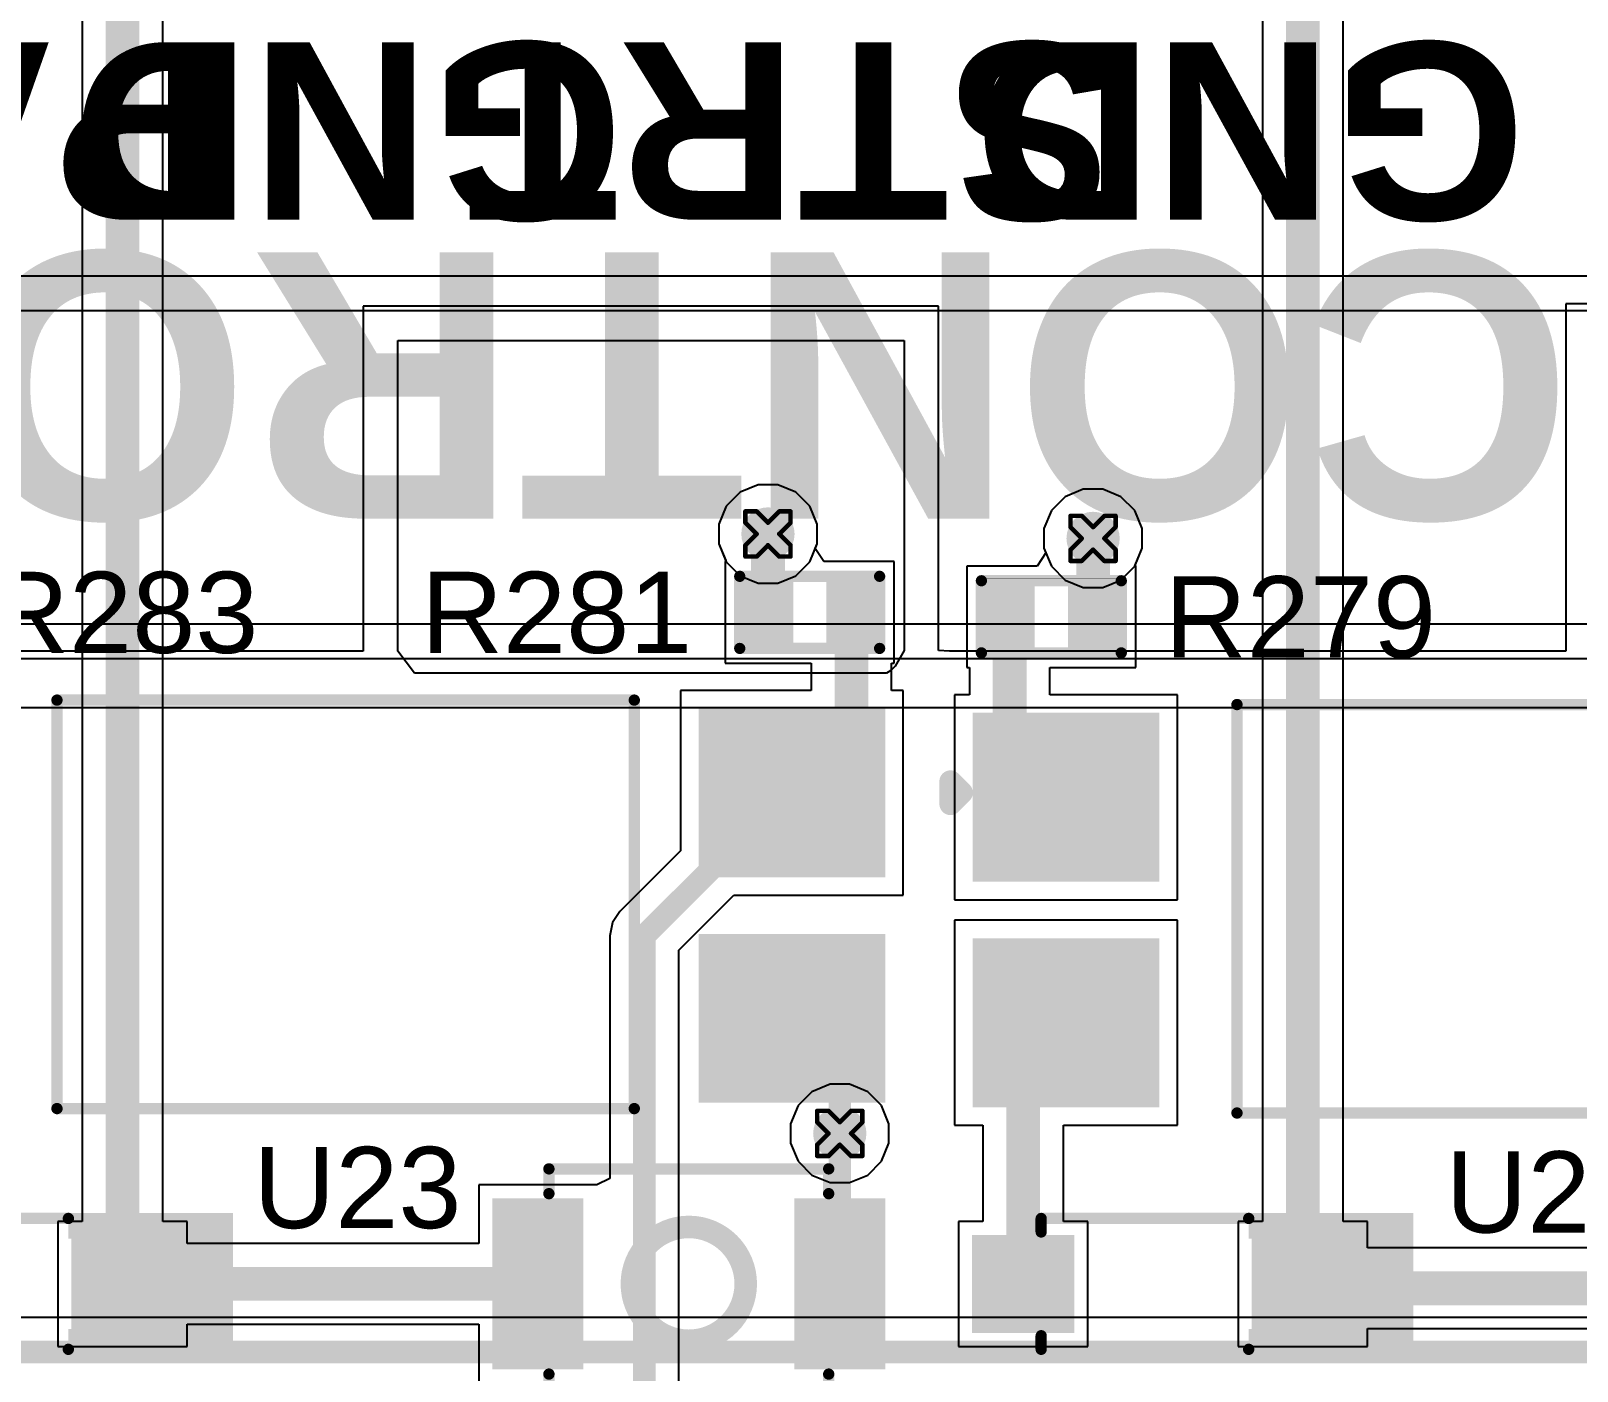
# Model space of a CAD drawing. Header units: inches. Extents: x -11 to 5379, y 0 to 5429.
# Drawn here: x 235.68 to 253.09, y 84.7 to 99.8 of the extents above; entities that cross this region are included whole.
import ezdxf

# ---------------------------------------------------------------- set-up
doc = ezdxf.new("R2010")
doc.units = ezdxf.units.IN
for name, color, linetype in [('Bottom Layer', 5, 'Continuous'), ('Drill Drawing', 1, 'Continuous'), ('GND', 16, 'Continuous'), ('PWR', 76, 'Continuous'), ('Top Layer', 1, 'Continuous'), ('Top Overlay', 2, 'Continuous'), ('Top Paste', 8, 'Continuous'), ('Top Solder', 216, 'Continuous'), ('Via Holes', 16, 'Continuous')]:
    doc.layers.add(name, color=color, linetype=linetype)
doc.styles.add('Arial', font='', dxfattribs={"height": 0.2})
doc.styles.add('Arial_Bold', font='', dxfattribs={"height": 0.2})
doc.styles.get('Arial').set_extended_font_data('Arial')
doc.styles.get('Arial_Bold').set_extended_font_data('Arial', bold=True)

# ---------------------------------------------------------------- blocks, each defined once
blk = doc.blocks.new('PC817C_150')
at = {"layer": 'Top Layer'}
for points in [[(-4.1, 2.17), (-4.1, 0.37), (-6.1, 0.37), (-6.1, 2.17)], [(6.1, 2.17), (6.1, 0.37), (4.1, 0.37), (4.1, 2.17)], [(-4.1, -0.37), (-4.1, -2.17), (-6.1, -2.17), (-6.1, -0.37)], [(6.1, -0.37), (6.1, -2.17), (4.1, -2.17), (4.1, -0.37)]]:
    blk.add_hatch(color=1, dxfattribs=at).paths.add_polyline_path(points)
at = {"layer": 'Top Paste'}
for points in [[(-4.1, 2.17), (-4.1, 0.37), (-6.1, 0.37), (-6.1, 2.17)], [(6.1, 2.17), (6.1, 0.37), (4.1, 0.37), (4.1, 2.17)], [(-4.1, -0.37), (-4.1, -2.17), (-6.1, -2.17), (-6.1, -0.37)], [(6.1, -0.37), (6.1, -2.17), (4.1, -2.17), (4.1, -0.37)]]:
    blk.add_hatch(color=8, dxfattribs=at).paths.add_polyline_path(points)
at = {"layer": 'Top Solder'}
for points in [[(-4.049, 2.221), (-4.049, 0.319), (-6.151, 0.319), (-6.151, 2.221)], [(6.151, 2.221), (6.151, 0.319), (4.049, 0.319), (4.049, 2.221)], [(-4.049, -0.319), (-4.049, -2.221), (-6.151, -2.221), (-6.151, -0.319)], [(6.151, -0.319), (6.151, -2.221), (4.049, -2.221), (4.049, -0.319)]]:
    blk.add_hatch(color=216, dxfattribs=at).paths.add_polyline_path(points)
at = {"layer": 'Top Overlay'}
for points in [[(-3.175, 2.314, 0.127, 0.127, 0), (3.325, 2.314, 0.127, 0.127, 0)], [(-3.175, -2.286, 0.127, 0.127, 0), (-3.175, 2.314, 0.127, 0.127, 0)], [(3.325, -2.286, 0.127, 0.127, 0), (3.325, 2.314, 0.127, 0.127, 0)], [(-6.401, 1.194, 0.25, 0.25, 0), (-6.401, 1.448, 0.25, 0.25, 0)], [(-6.401, 1.448, 0.25, 0.25, 0), (-6.274, 1.321, 0.25, 0.25, 0)], [(-6.401, 1.194, 0.25, 0.25, 0), (-6.274, 1.321, 0.25, 0.25, 0)], [(-3.175, -2.286, 0.127, 0.127, 0), (3.325, -2.286, 0.127, 0.127, 0)]]:
    blk.add_lwpolyline(points, format="xyseb", dxfattribs=at)
for points in [[(-3.207, 2.314, 0.0635, 0.0635, 1), (-3.143, 2.314, 0.0635, 0.0635, 1)], [(-3.207, 2.314, 0.0635, 0.0635, 1), (-3.143, 2.314, 0.0635, 0.0635, 1)], [(3.293, 2.314, 0.0635, 0.0635, 1), (3.357, 2.314, 0.0635, 0.0635, 1)], [(3.293, 2.314, 0.0635, 0.0635, 1), (3.357, 2.314, 0.0635, 0.0635, 1)], [(-6.463, 1.448, 0.125, 0.125, 1), (-6.338, 1.448, 0.125, 0.125, 1)], [(-6.463, 1.448, 0.125, 0.125, 1), (-6.338, 1.448, 0.125, 0.125, 1)], [(-6.336, 1.321, 0.125, 0.125, 1), (-6.211, 1.321, 0.125, 0.125, 1)], [(-6.336, 1.321, 0.125, 0.125, 1), (-6.211, 1.321, 0.125, 0.125, 1)], [(-6.463, 1.194, 0.125, 0.125, 1), (-6.338, 1.194, 0.125, 0.125, 1)], [(-6.463, 1.194, 0.125, 0.125, 1), (-6.338, 1.194, 0.125, 0.125, 1)], [(-3.207, -2.286, 0.0635, 0.0635, 1), (-3.143, -2.286, 0.0635, 0.0635, 1)], [(-3.207, -2.286, 0.0635, 0.0635, 1), (-3.143, -2.286, 0.0635, 0.0635, 1)], [(3.293, -2.286, 0.0635, 0.0635, 1), (3.357, -2.286, 0.0635, 0.0635, 1)], [(3.293, -2.286, 0.0635, 0.0635, 1), (3.357, -2.286, 0.0635, 0.0635, 1)]]:
    blk.add_lwpolyline(points, format="xyseb", close=True, dxfattribs=at)
blk = doc.blocks.new('PC817C_152')
at = {"layer": 'Top Layer'}
for points in [[(-4.1, 2.17), (-4.1, 0.37), (-6.1, 0.37), (-6.1, 2.17)], [(6.1, 2.17), (6.1, 0.37), (4.1, 0.37), (4.1, 2.17)], [(-4.1, -0.37), (-4.1, -2.17), (-6.1, -2.17), (-6.1, -0.37)], [(6.1, -0.37), (6.1, -2.17), (4.1, -2.17), (4.1, -0.37)]]:
    blk.add_hatch(color=1, dxfattribs=at).paths.add_polyline_path(points)
at = {"layer": 'Top Paste'}
for points in [[(-4.1, 2.17), (-4.1, 0.37), (-6.1, 0.37), (-6.1, 2.17)], [(6.1, 2.17), (6.1, 0.37), (4.1, 0.37), (4.1, 2.17)], [(-4.1, -0.37), (-4.1, -2.17), (-6.1, -2.17), (-6.1, -0.37)], [(6.1, -0.37), (6.1, -2.17), (4.1, -2.17), (4.1, -0.37)]]:
    blk.add_hatch(color=8, dxfattribs=at).paths.add_polyline_path(points)
at = {"layer": 'Top Solder'}
for points in [[(-4.049, 2.221), (-4.049, 0.319), (-6.151, 0.319), (-6.151, 2.221)], [(6.151, 2.221), (6.151, 0.319), (4.049, 0.319), (4.049, 2.221)], [(-4.049, -0.319), (-4.049, -2.221), (-6.151, -2.221), (-6.151, -0.319)], [(6.151, -0.319), (6.151, -2.221), (4.049, -2.221), (4.049, -0.319)]]:
    blk.add_hatch(color=216, dxfattribs=at).paths.add_polyline_path(points)
at = {"layer": 'Top Overlay'}
for points in [[(-3.175, -2.286, 0.127, 0.127, 0), (-3.175, 2.314, 0.127, 0.127, 0)], [(-3.175, 2.314, 0.127, 0.127, 0), (3.325, 2.314, 0.127, 0.127, 0)], [(3.325, -2.286, 0.127, 0.127, 0), (3.325, 2.314, 0.127, 0.127, 0)], [(-6.401, 1.448, 0.25, 0.25, 0), (-6.274, 1.321, 0.25, 0.25, 0)], [(-6.401, 1.194, 0.25, 0.25, 0), (-6.401, 1.448, 0.25, 0.25, 0)], [(-6.401, 1.194, 0.25, 0.25, 0), (-6.274, 1.321, 0.25, 0.25, 0)], [(-3.175, -2.286, 0.127, 0.127, 0), (3.325, -2.286, 0.127, 0.127, 0)]]:
    blk.add_lwpolyline(points, format="xyseb", dxfattribs=at)
for points in [[(-3.207, 2.314, 0.0635, 0.0635, 1), (-3.143, 2.314, 0.0635, 0.0635, 1)], [(-3.207, 2.314, 0.0635, 0.0635, 1), (-3.143, 2.314, 0.0635, 0.0635, 1)], [(3.293, 2.314, 0.0635, 0.0635, 1), (3.357, 2.314, 0.0635, 0.0635, 1)], [(3.293, 2.314, 0.0635, 0.0635, 1), (3.357, 2.314, 0.0635, 0.0635, 1)], [(-6.463, 1.448, 0.125, 0.125, 1), (-6.338, 1.448, 0.125, 0.125, 1)], [(-6.463, 1.448, 0.125, 0.125, 1), (-6.338, 1.448, 0.125, 0.125, 1)], [(-6.336, 1.321, 0.125, 0.125, 1), (-6.211, 1.321, 0.125, 0.125, 1)], [(-6.336, 1.321, 0.125, 0.125, 1), (-6.211, 1.321, 0.125, 0.125, 1)], [(-6.463, 1.194, 0.125, 0.125, 1), (-6.338, 1.194, 0.125, 0.125, 1)], [(-6.463, 1.194, 0.125, 0.125, 1), (-6.338, 1.194, 0.125, 0.125, 1)], [(-3.207, -2.286, 0.0635, 0.0635, 1), (-3.143, -2.286, 0.0635, 0.0635, 1)], [(-3.207, -2.286, 0.0635, 0.0635, 1), (-3.143, -2.286, 0.0635, 0.0635, 1)], [(3.293, -2.286, 0.0635, 0.0635, 1), (3.357, -2.286, 0.0635, 0.0635, 1)], [(3.293, -2.286, 0.0635, 0.0635, 1), (3.357, -2.286, 0.0635, 0.0635, 1)]]:
    blk.add_lwpolyline(points, format="xyseb", close=True, dxfattribs=at)
blk = doc.blocks.new('B3U_1000P_182')
at = {"layer": 'Top Layer'}
for points in [[(-2.11, 0.86), (-1.29, 0.86), (-1.29, -0.86), (-2.11, -0.86)], [(1.29, 0.86), (2.11, 0.86), (2.11, -0.86), (1.29, -0.86)]]:
    blk.add_hatch(color=1, dxfattribs=at).paths.add_polyline_path(points)
at = {"layer": 'Top Paste'}
for points in [[(-2.11, 0.86), (-1.29, 0.86), (-1.29, -0.86), (-2.11, -0.86)], [(1.29, 0.86), (2.11, 0.86), (2.11, -0.86), (1.29, -0.86)]]:
    blk.add_hatch(color=8, dxfattribs=at).paths.add_polyline_path(points)
at = {"layer": 'Top Solder'}
for points in [[(-2.212, 0.962), (-1.188, 0.962), (-1.188, -0.962), (-2.212, -0.962)], [(1.188, 0.962), (2.212, 0.962), (2.212, -0.962), (1.188, -0.962)]]:
    blk.add_hatch(color=216, dxfattribs=at).paths.add_polyline_path(points)
at = {"layer": 'Top Overlay'}
for points in [[(1.575, 1.295, 0.127, 0.127, 0), (-1.575, 1.295, 0.127, 0.127, 0)], [(-1.575, 1.295, 0.127, 0.127, 0), (-1.575, 1.016, 0.127, 0.127, 0)], [(1.575, 1.295, 0.127, 0.127, 0), (1.575, 1.016, 0.127, 0.127, 0)], [(-1.575, -1.016, 0.127, 0.127, 0), (-1.575, -1.295, 0.127, 0.127, 0)], [(1.575, -1.016, 0.127, 0.127, 0), (1.575, -1.295, 0.127, 0.127, 0)], [(1.575, -1.295, 0.127, 0.127, 0), (-1.575, -1.295, 0.127, 0.127, 0)]]:
    blk.add_lwpolyline(points, format="xyseb", dxfattribs=at)
for points in [[(-1.607, 1.295, 0.0635, 0.0635, 1), (-1.543, 1.295, 0.0635, 0.0635, 1)], [(-1.607, 1.295, 0.0635, 0.0635, 1), (-1.543, 1.295, 0.0635, 0.0635, 1)], [(1.543, 1.295, 0.0635, 0.0635, 1), (1.607, 1.295, 0.0635, 0.0635, 1)], [(1.543, 1.295, 0.0635, 0.0635, 1), (1.607, 1.295, 0.0635, 0.0635, 1)], [(-1.607, 1.016, 0.0635, 0.0635, 1), (-1.543, 1.016, 0.0635, 0.0635, 1)], [(1.543, 1.016, 0.0635, 0.0635, 1), (1.607, 1.016, 0.0635, 0.0635, 1)], [(0.641, 0, 0.254, 0.254, 1), (-0.641, 0, 0.254, 0.254, 1)], [(-0.705, 0, 0.127, 0.127, 1), (-0.578, 0, 0.127, 0.127, 1)], [(0.578, 0, 0.127, 0.127, 1), (0.705, 0, 0.127, 0.127, 1)], [(-1.607, -1.016, 0.0635, 0.0635, 1), (-1.543, -1.016, 0.0635, 0.0635, 1)], [(1.543, -1.016, 0.0635, 0.0635, 1), (1.607, -1.016, 0.0635, 0.0635, 1)], [(-1.607, -1.295, 0.0635, 0.0635, 1), (-1.543, -1.295, 0.0635, 0.0635, 1)], [(-1.607, -1.295, 0.0635, 0.0635, 1), (-1.543, -1.295, 0.0635, 0.0635, 1)], [(1.543, -1.295, 0.0635, 0.0635, 1), (1.607, -1.295, 0.0635, 0.0635, 1)], [(1.543, -1.295, 0.0635, 0.0635, 1), (1.607, -1.295, 0.0635, 0.0635, 1)]]:
    blk.add_lwpolyline(points, format="xyseb", close=True, dxfattribs=at)
blk = doc.blocks.new('R___0402_237')
at = {"layer": 'Top Layer'}
for points in [[(-0.699, -0.318), (-0.699, 0.318), (-0.241, 0.318), (-0.241, -0.318)], [(0.241, -0.318), (0.241, 0.318), (0.699, 0.318), (0.699, -0.318)]]:
    blk.add_hatch(color=1, dxfattribs=at).paths.add_polyline_path(points)
at = {"layer": 'Top Paste'}
for points in [[(-0.699, -0.318), (-0.699, 0.318), (-0.241, 0.318), (-0.241, -0.318)], [(0.241, -0.318), (0.241, 0.318), (0.699, 0.318), (0.699, -0.318)]]:
    blk.add_hatch(color=8, dxfattribs=at).paths.add_polyline_path(points)
at = {"layer": 'Top Solder'}
for points in [[(-0.754, -0.373), (-0.754, 0.373), (-0.186, 0.373), (-0.186, -0.373)], [(0.186, -0.373), (0.186, 0.373), (0.754, 0.373), (0.754, -0.373)]]:
    blk.add_hatch(color=216, dxfattribs=at).paths.add_polyline_path(points)
at = {"layer": 'Top Overlay'}
for points in [[(0.787, 0.406, 0.127, 0.127, 0), (-0.787, 0.406, 0.127, 0.127, 0)], [(-0.787, 0.406, 0.127, 0.127, 0), (-0.787, -0.406, 0.127, 0.127, 0)], [(0.787, 0.406, 0.127, 0.127, 0), (0.787, -0.406, 0.127, 0.127, 0)], [(0.787, -0.406, 0.127, 0.127, 0), (-0.787, -0.406, 0.127, 0.127, 0)], [(0.813, -0.432, 0.00323, 0.00323, 0), (-0.813, -0.432, 0.00323, 0.00323, 0)]]:
    blk.add_lwpolyline(points, format="xyseb", dxfattribs=at)
for points in [[(-0.819, 0.406, 0.0635, 0.0635, 1), (-0.756, 0.406, 0.0635, 0.0635, 1)], [(-0.819, 0.406, 0.0635, 0.0635, 1), (-0.756, 0.406, 0.0635, 0.0635, 1)], [(0.756, 0.406, 0.0635, 0.0635, 1), (0.819, 0.406, 0.0635, 0.0635, 1)], [(0.756, 0.406, 0.0635, 0.0635, 1), (0.819, 0.406, 0.0635, 0.0635, 1)], [(-0.819, -0.406, 0.0635, 0.0635, 1), (-0.756, -0.406, 0.0635, 0.0635, 1)], [(-0.819, -0.406, 0.0635, 0.0635, 1), (-0.756, -0.406, 0.0635, 0.0635, 1)], [(0.756, -0.406, 0.0635, 0.0635, 1), (0.819, -0.406, 0.0635, 0.0635, 1)], [(0.756, -0.406, 0.0635, 0.0635, 1), (0.819, -0.406, 0.0635, 0.0635, 1)], [(-0.814, -0.432, 0.00161, 0.00161, 1), (-0.812, -0.432, 0.00161, 0.00161, 1)], [(0.812, -0.432, 0.00161, 0.00161, 1), (0.814, -0.432, 0.00161, 0.00161, 1)]]:
    blk.add_lwpolyline(points, format="xyseb", close=True, dxfattribs=at)
blk = doc.blocks.new('R___0402_239')
at = {"layer": 'Top Layer'}
for points in [[(-0.699, -0.318), (-0.699, 0.318), (-0.241, 0.318), (-0.241, -0.318)], [(0.241, -0.318), (0.241, 0.318), (0.699, 0.318), (0.699, -0.318)]]:
    blk.add_hatch(color=1, dxfattribs=at).paths.add_polyline_path(points)
at = {"layer": 'Top Paste'}
for points in [[(-0.699, -0.318), (-0.699, 0.318), (-0.241, 0.318), (-0.241, -0.318)], [(0.241, -0.318), (0.241, 0.318), (0.699, 0.318), (0.699, -0.318)]]:
    blk.add_hatch(color=8, dxfattribs=at).paths.add_polyline_path(points)
at = {"layer": 'Top Solder'}
for points in [[(-0.754, -0.373), (-0.754, 0.373), (-0.186, 0.373), (-0.186, -0.373)], [(0.186, -0.373), (0.186, 0.373), (0.754, 0.373), (0.754, -0.373)]]:
    blk.add_hatch(color=216, dxfattribs=at).paths.add_polyline_path(points)
at = {"layer": 'Top Overlay'}
for points in [[(-0.787, 0.406, 0.127, 0.127, 0), (-0.787, -0.406, 0.127, 0.127, 0)], [(0.787, 0.406, 0.127, 0.127, 0), (-0.787, 0.406, 0.127, 0.127, 0)], [(0.787, 0.406, 0.127, 0.127, 0), (0.787, -0.406, 0.127, 0.127, 0)], [(0.787, -0.406, 0.127, 0.127, 0), (-0.787, -0.406, 0.127, 0.127, 0)], [(0.813, -0.432, 0.00323, 0.00323, 0), (-0.813, -0.432, 0.00323, 0.00323, 0)]]:
    blk.add_lwpolyline(points, format="xyseb", dxfattribs=at)
for points in [[(-0.819, 0.406, 0.0635, 0.0635, 1), (-0.756, 0.406, 0.0635, 0.0635, 1)], [(-0.819, 0.406, 0.0635, 0.0635, 1), (-0.756, 0.406, 0.0635, 0.0635, 1)], [(0.756, 0.406, 0.0635, 0.0635, 1), (0.819, 0.406, 0.0635, 0.0635, 1)], [(0.756, 0.406, 0.0635, 0.0635, 1), (0.819, 0.406, 0.0635, 0.0635, 1)], [(-0.819, -0.406, 0.0635, 0.0635, 1), (-0.756, -0.406, 0.0635, 0.0635, 1)], [(-0.819, -0.406, 0.0635, 0.0635, 1), (-0.756, -0.406, 0.0635, 0.0635, 1)], [(0.756, -0.406, 0.0635, 0.0635, 1), (0.819, -0.406, 0.0635, 0.0635, 1)], [(0.756, -0.406, 0.0635, 0.0635, 1), (0.819, -0.406, 0.0635, 0.0635, 1)], [(-0.814, -0.432, 0.00161, 0.00161, 1), (-0.812, -0.432, 0.00161, 0.00161, 1)], [(0.812, -0.432, 0.00161, 0.00161, 1), (0.814, -0.432, 0.00161, 0.00161, 1)]]:
    blk.add_lwpolyline(points, format="xyseb", close=True, dxfattribs=at)
blk = doc.blocks.new('SOD_123_544')
at = {"layer": 'Top Layer'}
for points in [[(-1.1, 0.45), (-1.1, -0.45), (-2.05, -0.45), (-2.05, 0.45)], [(2.05, 0.45), (2.05, -0.45), (1.1, -0.45), (1.1, 0.45)]]:
    blk.add_hatch(color=1, dxfattribs=at).paths.add_polyline_path(points)
at = {"layer": 'Top Overlay'}
for points in [[(0.965, 0.508), (2.819, 0.508), (2.819, 0.8), (0.965, 0.8)], [(2.12, -0.787), (2.819, -0.787), (2.819, 0.787), (2.12, 0.787)], [(0.965, -0.8), (2.819, -0.8), (2.819, -0.508), (0.965, -0.508)]]:
    blk.add_hatch(color=2, dxfattribs=at).paths.add_polyline_path(points)
at = {"layer": 'Top Paste'}
for points in [[(-1.1, 0.45), (-1.1, -0.45), (-2.05, -0.45), (-2.05, 0.45)], [(2.05, 0.45), (2.05, -0.45), (1.1, -0.45), (1.1, 0.45)]]:
    blk.add_hatch(color=8, dxfattribs=at).paths.add_polyline_path(points)
at = {"layer": 'Top Solder'}
for points in [[(-0.998, 0.552), (-0.998, -0.552), (-2.152, -0.552), (-2.152, 0.552)], [(2.152, 0.552), (2.152, -0.552), (0.998, -0.552), (0.998, 0.552)]]:
    blk.add_hatch(color=216, dxfattribs=at).paths.add_polyline_path(points)
at = {"layer": 'Top Overlay'}
for points in [[(-1.372, 0.737, 0.127, 0.127, 0), (0.965, 0.737, 0.127, 0.127, 0)], [(-1.372, 0.584, 0.127, 0.127, 0), (-1.372, 0.737, 0.127, 0.127, 0)], [(-1.372, -0.737, 0.127, 0.127, 0), (-1.372, -0.584, 0.127, 0.127, 0)], [(-1.372, -0.737, 0.127, 0.127, 0), (0.965, -0.737, 0.127, 0.127, 0)]]:
    blk.add_lwpolyline(points, format="xyseb", dxfattribs=at)
for points in [[(-1.403, 0.737, 0.0635, 0.0635, 1), (-1.34, 0.737, 0.0635, 0.0635, 1)], [(-1.403, 0.737, 0.0635, 0.0635, 1), (-1.34, 0.737, 0.0635, 0.0635, 1)], [(0.933, 0.737, 0.0635, 0.0635, 1), (0.997, 0.737, 0.0635, 0.0635, 1)], [(-1.403, 0.584, 0.0635, 0.0635, 1), (-1.34, 0.584, 0.0635, 0.0635, 1)], [(-1.403, -0.584, 0.0635, 0.0635, 1), (-1.34, -0.584, 0.0635, 0.0635, 1)], [(-1.403, -0.737, 0.0635, 0.0635, 1), (-1.34, -0.737, 0.0635, 0.0635, 1)], [(-1.403, -0.737, 0.0635, 0.0635, 1), (-1.34, -0.737, 0.0635, 0.0635, 1)], [(0.933, -0.737, 0.0635, 0.0635, 1), (0.997, -0.737, 0.0635, 0.0635, 1)]]:
    blk.add_lwpolyline(points, format="xyseb", close=True, dxfattribs=at)
blk = doc.blocks.new('SOD_123_546')
at = {"layer": 'Top Layer'}
for points in [[(-1.1, 0.45), (-1.1, -0.45), (-2.05, -0.45), (-2.05, 0.45)], [(2.05, 0.45), (2.05, -0.45), (1.1, -0.45), (1.1, 0.45)]]:
    blk.add_hatch(color=1, dxfattribs=at).paths.add_polyline_path(points)
at = {"layer": 'Top Overlay'}
for points in [[(0.965, 0.508), (2.819, 0.508), (2.819, 0.8), (0.965, 0.8)], [(2.12, -0.787), (2.82, -0.787), (2.82, 0.787), (2.12, 0.787)], [(0.965, -0.8), (2.819, -0.8), (2.819, -0.508), (0.965, -0.508)]]:
    blk.add_hatch(color=2, dxfattribs=at).paths.add_polyline_path(points)
at = {"layer": 'Top Paste'}
for points in [[(-1.1, 0.45), (-1.1, -0.45), (-2.05, -0.45), (-2.05, 0.45)], [(2.05, 0.45), (2.05, -0.45), (1.1, -0.45), (1.1, 0.45)]]:
    blk.add_hatch(color=8, dxfattribs=at).paths.add_polyline_path(points)
at = {"layer": 'Top Solder'}
for points in [[(-0.998, 0.552), (-0.998, -0.552), (-2.152, -0.552), (-2.152, 0.552)], [(2.152, 0.552), (2.152, -0.552), (0.998, -0.552), (0.998, 0.552)]]:
    blk.add_hatch(color=216, dxfattribs=at).paths.add_polyline_path(points)
at = {"layer": 'Top Overlay'}
for points in [[(-1.372, 0.584, 0.127, 0.127, 0), (-1.372, 0.737, 0.127, 0.127, 0)], [(-1.372, 0.737, 0.127, 0.127, 0), (0.965, 0.737, 0.127, 0.127, 0)], [(-1.372, -0.737, 0.127, 0.127, 0), (-1.372, -0.584, 0.127, 0.127, 0)], [(-1.372, -0.737, 0.127, 0.127, 0), (0.965, -0.737, 0.127, 0.127, 0)]]:
    blk.add_lwpolyline(points, format="xyseb", dxfattribs=at)
for points in [[(-1.403, 0.737, 0.0635, 0.0635, 1), (-1.34, 0.737, 0.0635, 0.0635, 1)], [(-1.403, 0.737, 0.0635, 0.0635, 1), (-1.34, 0.737, 0.0635, 0.0635, 1)], [(0.933, 0.737, 0.0635, 0.0635, 1), (0.997, 0.737, 0.0635, 0.0635, 1)], [(-1.403, 0.584, 0.0635, 0.0635, 1), (-1.34, 0.584, 0.0635, 0.0635, 1)], [(-1.403, -0.584, 0.0635, 0.0635, 1), (-1.34, -0.584, 0.0635, 0.0635, 1)], [(-1.403, -0.737, 0.0635, 0.0635, 1), (-1.34, -0.737, 0.0635, 0.0635, 1)], [(-1.403, -0.737, 0.0635, 0.0635, 1), (-1.34, -0.737, 0.0635, 0.0635, 1)], [(0.933, -0.737, 0.0635, 0.0635, 1), (0.997, -0.737, 0.0635, 0.0635, 1)]]:
    blk.add_lwpolyline(points, format="xyseb", close=True, dxfattribs=at)

msp = doc.modelspace()

# ---------------------------------------------------------------- hatches: boundary and pattern name
at = {"layer": 'Bottom Layer'}
h = msp.add_hatch(color=5, dxfattribs=at)
edge = h.paths.add_edge_path()
edge.add_arc((243.977, 94.131), 0.3, 0, 360)
h = msp.add_hatch(color=5, dxfattribs=at)
edge = h.paths.add_edge_path()
edge.add_arc((247.638, 94.081), 0.3, 0, 360)
h = msp.add_hatch(color=5, dxfattribs=at)
edge = h.paths.add_edge_path()
edge.add_arc((244.786, 87.38), 0.3, 0, 360)
at = {"layer": 'GND'}
h = msp.add_hatch(color=16, dxfattribs=at)
edge = h.paths.add_edge_path()
edge.add_arc((243.977, 94.131), 0.3, 0, 360)
h = msp.add_hatch(color=16, dxfattribs=at)
edge = h.paths.add_edge_path()
edge.add_arc((247.638, 94.081), 0.3, 0, 360)
h = msp.add_hatch(color=16, dxfattribs=at)
edge = h.paths.add_edge_path()
edge.add_arc((244.786, 87.38), 0.3, 0, 360)
at = {"layer": 'PWR'}
h = msp.add_hatch(color=76, dxfattribs=at)
edge = h.paths.add_edge_path()
edge.add_arc((243.977, 94.131), 0.3, 0, 360)
h = msp.add_hatch(color=76, dxfattribs=at)
edge = h.paths.add_edge_path()
edge.add_arc((247.638, 94.081), 0.3, 0, 360)
h = msp.add_hatch(color=76, dxfattribs=at)
edge = h.paths.add_edge_path()
edge.add_arc((244.786, 87.38), 0.3, 0, 360)
at = {"layer": 'Top Layer'}
h = msp.add_hatch(color=1, dxfattribs=at)
edge = h.paths.add_edge_path()
edge.add_arc((243.977, 94.131), 0.3, 0, 360)
h = msp.add_hatch(color=1, dxfattribs=at)
edge = h.paths.add_edge_path()
edge.add_arc((247.638, 94.081), 0.3, 0, 360)
h = msp.add_hatch(color=1, dxfattribs=at)
edge = h.paths.add_edge_path()
edge.add_arc((244.786, 87.38), 0.3, 0, 360)
at = {"layer": 'Via Holes'}
h = msp.add_hatch(color=7, dxfattribs=at)
edge = h.paths.add_edge_path()
edge.add_arc((243.977, 94.131), 0.15, 0, 360)
h = msp.add_hatch(color=7, dxfattribs=at)
edge = h.paths.add_edge_path()
edge.add_arc((247.638, 94.081), 0.15, 0, 360)
h = msp.add_hatch(color=7, dxfattribs=at)
edge = h.paths.add_edge_path()
edge.add_arc((244.786, 87.38), 0.15, 0, 360)

# ---------------------------------------------------------------- linework, layer by layer
at = {"layer": 'Bottom Layer'}
for p, q in [((310.439, 97.035), (219.431, 97.035)), ((219.431, 96.647), (310.439, 96.647)), ((247.324, 94.55), (247.168, 94.395)), ((247.527, 94.635), (247.324, 94.55)), ((247.748, 94.635), (247.527, 94.635)), ((247.951, 94.55), (247.748, 94.635)), ((248.107, 94.395), (247.951, 94.55)), ((247.168, 94.395), (247.084, 94.191)), ((248.192, 94.191), (248.107, 94.395)), ((247.084, 94.191), (247.084, 93.971)), ((248.192, 93.971), (248.192, 94.191)), ((247.084, 93.971), (247.168, 93.767)), ((248.107, 93.767), (248.192, 93.971)), ((247.168, 93.767), (247.324, 93.611)), ((247.951, 93.611), (248.107, 93.767)), ((247.324, 93.611), (247.527, 93.527)), ((247.527, 93.527), (247.748, 93.527)), ((247.748, 93.527), (247.951, 93.611)), ((310.54, 93.116), (226.746, 93.116)), ((226.907, 92.728), (310.54, 92.728)), ((292.215, 85.307), (233.635, 85.307))]:
    msp.add_line(p, q, dxfattribs=at)
msp.add_lwpolyline([(233.635, 84.918, 0.254, 0.254, 0), (292.215, 84.918, 0.254, 0.254, 0)], format="xyseb", dxfattribs=at)
at = {"layer": 'Drill Drawing'}
for points in [[(243.723, 94.258, 0.0508, 0.0508, 0), (243.723, 94.385, 0.0508, 0.0508, 0)], [(243.723, 94.385, 0.0508, 0.0508, 0), (243.85, 94.385, 0.0508, 0.0508, 0)], [(243.85, 94.385, 0.0508, 0.0508, 0), (243.977, 94.258, 0.0508, 0.0508, 0)], [(243.977, 94.258, 0.0508, 0.0508, 0), (244.104, 94.385, 0.0508, 0.0508, 0)], [(244.104, 94.385, 0.0508, 0.0508, 0), (244.231, 94.385, 0.0508, 0.0508, 0)], [(244.231, 94.258, 0.0508, 0.0508, 0), (244.231, 94.385, 0.0508, 0.0508, 0)], [(247.384, 94.208, 0.0508, 0.0508, 0), (247.384, 94.335, 0.0508, 0.0508, 0)], [(247.384, 94.335, 0.0508, 0.0508, 0), (247.511, 94.335, 0.0508, 0.0508, 0)], [(247.511, 94.335, 0.0508, 0.0508, 0), (247.638, 94.208, 0.0508, 0.0508, 0)], [(247.638, 94.208, 0.0508, 0.0508, 0), (247.765, 94.335, 0.0508, 0.0508, 0)], [(247.765, 94.335, 0.0508, 0.0508, 0), (247.892, 94.335, 0.0508, 0.0508, 0)], [(247.892, 94.208, 0.0508, 0.0508, 0), (247.892, 94.335, 0.0508, 0.0508, 0)], [(243.723, 94.258, 0.0508, 0.0508, 0), (243.85, 94.131, 0.0508, 0.0508, 0)], [(244.104, 94.131, 0.0508, 0.0508, 0), (244.231, 94.258, 0.0508, 0.0508, 0)], [(247.384, 94.208, 0.0508, 0.0508, 0), (247.511, 94.081, 0.0508, 0.0508, 0)], [(247.765, 94.081, 0.0508, 0.0508, 0), (247.892, 94.208, 0.0508, 0.0508, 0)], [(243.723, 94.004, 0.0508, 0.0508, 0), (243.85, 94.131, 0.0508, 0.0508, 0)], [(243.723, 93.877, 0.0508, 0.0508, 0), (243.723, 94.004, 0.0508, 0.0508, 0)], [(243.85, 93.877, 0.0508, 0.0508, 0), (243.977, 94.004, 0.0508, 0.0508, 0)], [(243.977, 94.004, 0.0508, 0.0508, 0), (244.104, 93.877, 0.0508, 0.0508, 0)], [(244.104, 94.131, 0.0508, 0.0508, 0), (244.231, 94.004, 0.0508, 0.0508, 0)], [(244.231, 93.877, 0.0508, 0.0508, 0), (244.231, 94.004, 0.0508, 0.0508, 0)], [(247.384, 93.954, 0.0508, 0.0508, 0), (247.511, 94.081, 0.0508, 0.0508, 0)], [(247.765, 94.081, 0.0508, 0.0508, 0), (247.892, 93.954, 0.0508, 0.0508, 0)], [(243.723, 93.877, 0.0508, 0.0508, 0), (243.85, 93.877, 0.0508, 0.0508, 0)], [(244.104, 93.877, 0.0508, 0.0508, 0), (244.231, 93.877, 0.0508, 0.0508, 0)], [(247.384, 93.827, 0.0508, 0.0508, 0), (247.384, 93.954, 0.0508, 0.0508, 0)], [(247.384, 93.827, 0.0508, 0.0508, 0), (247.511, 93.827, 0.0508, 0.0508, 0)], [(247.511, 93.827, 0.0508, 0.0508, 0), (247.638, 93.954, 0.0508, 0.0508, 0)], [(247.638, 93.954, 0.0508, 0.0508, 0), (247.765, 93.827, 0.0508, 0.0508, 0)], [(247.765, 93.827, 0.0508, 0.0508, 0), (247.892, 93.827, 0.0508, 0.0508, 0)], [(247.892, 93.827, 0.0508, 0.0508, 0), (247.892, 93.954, 0.0508, 0.0508, 0)], [(244.532, 87.507, 0.0508, 0.0508, 0), (244.532, 87.634, 0.0508, 0.0508, 0)], [(244.532, 87.634, 0.0508, 0.0508, 0), (244.659, 87.634, 0.0508, 0.0508, 0)], [(244.659, 87.634, 0.0508, 0.0508, 0), (244.786, 87.507, 0.0508, 0.0508, 0)], [(244.786, 87.507, 0.0508, 0.0508, 0), (244.913, 87.634, 0.0508, 0.0508, 0)], [(244.913, 87.634, 0.0508, 0.0508, 0), (245.04, 87.634, 0.0508, 0.0508, 0)], [(245.04, 87.507, 0.0508, 0.0508, 0), (245.04, 87.634, 0.0508, 0.0508, 0)], [(244.532, 87.507, 0.0508, 0.0508, 0), (244.659, 87.38, 0.0508, 0.0508, 0)], [(244.532, 87.253, 0.0508, 0.0508, 0), (244.659, 87.38, 0.0508, 0.0508, 0)], [(244.913, 87.38, 0.0508, 0.0508, 0), (245.04, 87.507, 0.0508, 0.0508, 0)], [(244.913, 87.38, 0.0508, 0.0508, 0), (245.04, 87.253, 0.0508, 0.0508, 0)], [(244.532, 87.126, 0.0508, 0.0508, 0), (244.532, 87.253, 0.0508, 0.0508, 0)], [(244.659, 87.126, 0.0508, 0.0508, 0), (244.786, 87.253, 0.0508, 0.0508, 0)], [(244.786, 87.253, 0.0508, 0.0508, 0), (244.913, 87.126, 0.0508, 0.0508, 0)], [(245.04, 87.126, 0.0508, 0.0508, 0), (245.04, 87.253, 0.0508, 0.0508, 0)], [(244.532, 87.126, 0.0508, 0.0508, 0), (244.659, 87.126, 0.0508, 0.0508, 0)], [(244.913, 87.126, 0.0508, 0.0508, 0), (245.04, 87.126, 0.0508, 0.0508, 0)]]:
    msp.add_lwpolyline(points, format="xyseb", dxfattribs=at)
for points in [[(243.71, 94.385, 0.0254, 0.0254, 1), (243.736, 94.385, 0.0254, 0.0254, 1)], [(243.71, 94.385, 0.0254, 0.0254, 1), (243.736, 94.385, 0.0254, 0.0254, 1)], [(243.837, 94.385, 0.0254, 0.0254, 1), (243.863, 94.385, 0.0254, 0.0254, 1)], [(243.837, 94.385, 0.0254, 0.0254, 1), (243.863, 94.385, 0.0254, 0.0254, 1)], [(244.091, 94.385, 0.0254, 0.0254, 1), (244.117, 94.385, 0.0254, 0.0254, 1)], [(244.091, 94.385, 0.0254, 0.0254, 1), (244.117, 94.385, 0.0254, 0.0254, 1)], [(244.218, 94.385, 0.0254, 0.0254, 1), (244.244, 94.385, 0.0254, 0.0254, 1)], [(244.218, 94.385, 0.0254, 0.0254, 1), (244.244, 94.385, 0.0254, 0.0254, 1)], [(247.371, 94.335, 0.0254, 0.0254, 1), (247.396, 94.335, 0.0254, 0.0254, 1)], [(247.371, 94.335, 0.0254, 0.0254, 1), (247.396, 94.335, 0.0254, 0.0254, 1)], [(247.498, 94.335, 0.0254, 0.0254, 1), (247.523, 94.335, 0.0254, 0.0254, 1)], [(247.498, 94.335, 0.0254, 0.0254, 1), (247.523, 94.335, 0.0254, 0.0254, 1)], [(247.752, 94.335, 0.0254, 0.0254, 1), (247.777, 94.335, 0.0254, 0.0254, 1)], [(247.752, 94.335, 0.0254, 0.0254, 1), (247.777, 94.335, 0.0254, 0.0254, 1)], [(247.879, 94.335, 0.0254, 0.0254, 1), (247.904, 94.335, 0.0254, 0.0254, 1)], [(247.879, 94.335, 0.0254, 0.0254, 1), (247.904, 94.335, 0.0254, 0.0254, 1)], [(243.71, 94.258, 0.0254, 0.0254, 1), (243.736, 94.258, 0.0254, 0.0254, 1)], [(243.71, 94.258, 0.0254, 0.0254, 1), (243.736, 94.258, 0.0254, 0.0254, 1)], [(243.964, 94.258, 0.0254, 0.0254, 1), (243.99, 94.258, 0.0254, 0.0254, 1)], [(243.964, 94.258, 0.0254, 0.0254, 1), (243.99, 94.258, 0.0254, 0.0254, 1)], [(244.218, 94.258, 0.0254, 0.0254, 1), (244.244, 94.258, 0.0254, 0.0254, 1)], [(244.218, 94.258, 0.0254, 0.0254, 1), (244.244, 94.258, 0.0254, 0.0254, 1)], [(247.371, 94.208, 0.0254, 0.0254, 1), (247.396, 94.208, 0.0254, 0.0254, 1)], [(247.371, 94.208, 0.0254, 0.0254, 1), (247.396, 94.208, 0.0254, 0.0254, 1)], [(247.625, 94.208, 0.0254, 0.0254, 1), (247.65, 94.208, 0.0254, 0.0254, 1)], [(247.625, 94.208, 0.0254, 0.0254, 1), (247.65, 94.208, 0.0254, 0.0254, 1)], [(247.879, 94.208, 0.0254, 0.0254, 1), (247.904, 94.208, 0.0254, 0.0254, 1)], [(247.879, 94.208, 0.0254, 0.0254, 1), (247.904, 94.208, 0.0254, 0.0254, 1)], [(243.71, 94.004, 0.0254, 0.0254, 1), (243.736, 94.004, 0.0254, 0.0254, 1)], [(243.71, 94.004, 0.0254, 0.0254, 1), (243.736, 94.004, 0.0254, 0.0254, 1)], [(243.837, 94.131, 0.0254, 0.0254, 1), (243.863, 94.131, 0.0254, 0.0254, 1)], [(243.837, 94.131, 0.0254, 0.0254, 1), (243.863, 94.131, 0.0254, 0.0254, 1)], [(243.964, 94.004, 0.0254, 0.0254, 1), (243.99, 94.004, 0.0254, 0.0254, 1)], [(243.964, 94.004, 0.0254, 0.0254, 1), (243.99, 94.004, 0.0254, 0.0254, 1)], [(244.091, 94.131, 0.0254, 0.0254, 1), (244.117, 94.131, 0.0254, 0.0254, 1)], [(244.091, 94.131, 0.0254, 0.0254, 1), (244.117, 94.131, 0.0254, 0.0254, 1)], [(244.218, 94.004, 0.0254, 0.0254, 1), (244.244, 94.004, 0.0254, 0.0254, 1)], [(244.218, 94.004, 0.0254, 0.0254, 1), (244.244, 94.004, 0.0254, 0.0254, 1)], [(247.498, 94.081, 0.0254, 0.0254, 1), (247.523, 94.081, 0.0254, 0.0254, 1)], [(247.498, 94.081, 0.0254, 0.0254, 1), (247.523, 94.081, 0.0254, 0.0254, 1)], [(247.752, 94.081, 0.0254, 0.0254, 1), (247.777, 94.081, 0.0254, 0.0254, 1)], [(247.752, 94.081, 0.0254, 0.0254, 1), (247.777, 94.081, 0.0254, 0.0254, 1)], [(243.71, 93.877, 0.0254, 0.0254, 1), (243.736, 93.877, 0.0254, 0.0254, 1)], [(243.71, 93.877, 0.0254, 0.0254, 1), (243.736, 93.877, 0.0254, 0.0254, 1)], [(243.837, 93.877, 0.0254, 0.0254, 1), (243.863, 93.877, 0.0254, 0.0254, 1)], [(243.837, 93.877, 0.0254, 0.0254, 1), (243.863, 93.877, 0.0254, 0.0254, 1)], [(244.091, 93.877, 0.0254, 0.0254, 1), (244.117, 93.877, 0.0254, 0.0254, 1)], [(244.091, 93.877, 0.0254, 0.0254, 1), (244.117, 93.877, 0.0254, 0.0254, 1)], [(244.218, 93.877, 0.0254, 0.0254, 1), (244.244, 93.877, 0.0254, 0.0254, 1)], [(244.218, 93.877, 0.0254, 0.0254, 1), (244.244, 93.877, 0.0254, 0.0254, 1)], [(247.371, 93.954, 0.0254, 0.0254, 1), (247.396, 93.954, 0.0254, 0.0254, 1)], [(247.371, 93.954, 0.0254, 0.0254, 1), (247.396, 93.954, 0.0254, 0.0254, 1)], [(247.371, 93.827, 0.0254, 0.0254, 1), (247.396, 93.827, 0.0254, 0.0254, 1)], [(247.371, 93.827, 0.0254, 0.0254, 1), (247.396, 93.827, 0.0254, 0.0254, 1)], [(247.498, 93.827, 0.0254, 0.0254, 1), (247.523, 93.827, 0.0254, 0.0254, 1)], [(247.498, 93.827, 0.0254, 0.0254, 1), (247.523, 93.827, 0.0254, 0.0254, 1)], [(247.625, 93.954, 0.0254, 0.0254, 1), (247.65, 93.954, 0.0254, 0.0254, 1)], [(247.625, 93.954, 0.0254, 0.0254, 1), (247.65, 93.954, 0.0254, 0.0254, 1)], [(247.752, 93.827, 0.0254, 0.0254, 1), (247.777, 93.827, 0.0254, 0.0254, 1)], [(247.752, 93.827, 0.0254, 0.0254, 1), (247.777, 93.827, 0.0254, 0.0254, 1)], [(247.879, 93.954, 0.0254, 0.0254, 1), (247.904, 93.954, 0.0254, 0.0254, 1)], [(247.879, 93.954, 0.0254, 0.0254, 1), (247.904, 93.954, 0.0254, 0.0254, 1)], [(247.879, 93.827, 0.0254, 0.0254, 1), (247.904, 93.827, 0.0254, 0.0254, 1)], [(247.879, 93.827, 0.0254, 0.0254, 1), (247.904, 93.827, 0.0254, 0.0254, 1)], [(244.519, 87.634, 0.0254, 0.0254, 1), (244.545, 87.634, 0.0254, 0.0254, 1)], [(244.519, 87.634, 0.0254, 0.0254, 1), (244.545, 87.634, 0.0254, 0.0254, 1)], [(244.646, 87.634, 0.0254, 0.0254, 1), (244.672, 87.634, 0.0254, 0.0254, 1)], [(244.646, 87.634, 0.0254, 0.0254, 1), (244.672, 87.634, 0.0254, 0.0254, 1)], [(244.9, 87.634, 0.0254, 0.0254, 1), (244.926, 87.634, 0.0254, 0.0254, 1)], [(244.9, 87.634, 0.0254, 0.0254, 1), (244.926, 87.634, 0.0254, 0.0254, 1)], [(245.027, 87.634, 0.0254, 0.0254, 1), (245.053, 87.634, 0.0254, 0.0254, 1)], [(245.027, 87.634, 0.0254, 0.0254, 1), (245.053, 87.634, 0.0254, 0.0254, 1)], [(244.519, 87.507, 0.0254, 0.0254, 1), (244.545, 87.507, 0.0254, 0.0254, 1)], [(244.519, 87.507, 0.0254, 0.0254, 1), (244.545, 87.507, 0.0254, 0.0254, 1)], [(244.646, 87.38, 0.0254, 0.0254, 1), (244.672, 87.38, 0.0254, 0.0254, 1)], [(244.646, 87.38, 0.0254, 0.0254, 1), (244.672, 87.38, 0.0254, 0.0254, 1)], [(244.773, 87.507, 0.0254, 0.0254, 1), (244.799, 87.507, 0.0254, 0.0254, 1)], [(244.773, 87.507, 0.0254, 0.0254, 1), (244.799, 87.507, 0.0254, 0.0254, 1)], [(244.9, 87.38, 0.0254, 0.0254, 1), (244.926, 87.38, 0.0254, 0.0254, 1)], [(244.9, 87.38, 0.0254, 0.0254, 1), (244.926, 87.38, 0.0254, 0.0254, 1)], [(245.027, 87.507, 0.0254, 0.0254, 1), (245.053, 87.507, 0.0254, 0.0254, 1)], [(245.027, 87.507, 0.0254, 0.0254, 1), (245.053, 87.507, 0.0254, 0.0254, 1)], [(244.519, 87.253, 0.0254, 0.0254, 1), (244.545, 87.253, 0.0254, 0.0254, 1)], [(244.519, 87.253, 0.0254, 0.0254, 1), (244.545, 87.253, 0.0254, 0.0254, 1)], [(244.773, 87.253, 0.0254, 0.0254, 1), (244.799, 87.253, 0.0254, 0.0254, 1)], [(244.773, 87.253, 0.0254, 0.0254, 1), (244.799, 87.253, 0.0254, 0.0254, 1)], [(245.027, 87.253, 0.0254, 0.0254, 1), (245.053, 87.253, 0.0254, 0.0254, 1)], [(245.027, 87.253, 0.0254, 0.0254, 1), (245.053, 87.253, 0.0254, 0.0254, 1)], [(244.519, 87.126, 0.0254, 0.0254, 1), (244.545, 87.126, 0.0254, 0.0254, 1)], [(244.519, 87.126, 0.0254, 0.0254, 1), (244.545, 87.126, 0.0254, 0.0254, 1)], [(244.646, 87.126, 0.0254, 0.0254, 1), (244.672, 87.126, 0.0254, 0.0254, 1)], [(244.646, 87.126, 0.0254, 0.0254, 1), (244.672, 87.126, 0.0254, 0.0254, 1)], [(244.9, 87.126, 0.0254, 0.0254, 1), (244.926, 87.126, 0.0254, 0.0254, 1)], [(244.9, 87.126, 0.0254, 0.0254, 1), (244.926, 87.126, 0.0254, 0.0254, 1)], [(245.027, 87.126, 0.0254, 0.0254, 1), (245.053, 87.126, 0.0254, 0.0254, 1)], [(245.027, 87.126, 0.0254, 0.0254, 1), (245.053, 87.126, 0.0254, 0.0254, 1)]]:
    msp.add_lwpolyline(points, format="xyseb", close=True, dxfattribs=at)
at = {"layer": 'GND'}
for p, q in [((243.663, 94.6), (243.507, 94.445)), ((243.867, 94.685), (243.663, 94.6)), ((244.087, 94.685), (243.867, 94.685)), ((244.291, 94.6), (244.087, 94.685)), ((244.447, 94.445), (244.291, 94.6)), ((247.324, 94.55), (247.168, 94.395)), ((247.527, 94.635), (247.324, 94.55)), ((247.748, 94.635), (247.527, 94.635)), ((247.951, 94.55), (247.748, 94.635)), ((248.107, 94.395), (247.951, 94.55)), ((243.507, 94.445), (243.423, 94.241)), ((244.531, 94.241), (244.447, 94.445)), ((247.168, 94.395), (247.084, 94.191)), ((248.192, 94.191), (248.107, 94.395)), ((243.423, 94.241), (243.423, 94.021)), ((244.531, 94.021), (244.531, 94.241)), ((247.084, 94.191), (247.084, 93.971)), ((248.192, 93.971), (248.192, 94.191)), ((243.423, 94.021), (243.507, 93.817)), ((244.447, 93.817), (244.531, 94.021)), ((247.084, 93.971), (247.168, 93.767)), ((248.107, 93.767), (248.192, 93.971)), ((243.507, 93.817), (243.663, 93.661)), ((243.663, 93.661), (243.867, 93.577)), ((244.087, 93.577), (244.291, 93.661)), ((244.291, 93.661), (244.447, 93.817)), ((247.168, 93.767), (247.324, 93.611)), ((247.951, 93.611), (248.107, 93.767)), ((243.867, 93.577), (244.087, 93.577)), ((247.324, 93.611), (247.527, 93.527)), ((247.527, 93.527), (247.748, 93.527)), ((247.748, 93.527), (247.951, 93.611))]:
    msp.add_line(p, q, dxfattribs=at)
at = {"layer": 'PWR'}
for p, q in [((245.897, 96.698), (239.42, 96.698)), ((239.42, 96.698), (239.42, 96.309)), ((245.897, 93.661), (245.897, 96.698)), ((256.413, 96.723), (252.959, 96.723)), ((252.959, 96.723), (252.959, 96.335)), ((239.42, 96.309), (239.42, 92.812)), ((239.809, 92.812), (239.809, 96.309)), ((239.809, 96.309), (245.509, 96.309)), ((245.509, 96.309), (245.509, 93.661)), ((252.959, 96.335), (252.959, 92.812)), ((245.509, 93.661), (245.509, 92.819)), ((245.897, 92.819), (245.897, 93.661)), ((239.42, 92.812), (232.639, 92.812)), ((239.996, 92.565), (239.809, 92.812)), ((245.509, 92.819), (245.411, 92.644)), ((246.021, 92.812), (245.897, 92.819)), ((252.959, 92.812), (246.021, 92.812)), ((245.411, 92.644), (245.362, 92.595)), ((245.311, 92.565), (239.996, 92.565)), ((245.362, 92.595), (245.311, 92.565)), ((206.578, 92.177), (279.425, 92.177)), ((244.676, 87.934), (244.472, 87.849)), ((244.896, 87.934), (244.676, 87.934)), ((245.1, 87.849), (244.896, 87.934)), ((244.472, 87.849), (244.316, 87.694)), ((245.256, 87.694), (245.1, 87.849)), ((244.316, 87.694), (244.232, 87.49)), ((245.34, 87.49), (245.256, 87.694)), ((244.232, 87.49), (244.232, 87.269)), ((245.34, 87.269), (245.34, 87.49)), ((244.232, 87.269), (244.316, 87.066)), ((245.256, 87.066), (245.34, 87.269)), ((244.316, 87.066), (244.472, 86.91)), ((245.1, 86.91), (245.256, 87.066)), ((244.472, 86.91), (244.676, 86.826)), ((244.896, 86.826), (245.1, 86.91)), ((244.676, 86.826), (244.896, 86.826))]:
    msp.add_line(p, q, dxfattribs=at)
at = {"layer": 'Top Layer'}
for p, q in [((237.163, 86.39), (237.163, 103.527)), ((236.256, 103.339), (236.256, 86.39)), ((250.453, 86.39), (250.453, 100.396)), ((249.547, 100.209), (249.547, 86.39)), ((243.663, 94.6), (243.507, 94.445)), ((243.867, 94.685), (243.663, 94.6)), ((244.087, 94.685), (243.867, 94.685)), ((244.291, 94.6), (244.087, 94.685)), ((244.447, 94.445), (244.291, 94.6)), ((247.324, 94.55), (247.168, 94.395)), ((247.527, 94.635), (247.324, 94.55)), ((247.748, 94.635), (247.527, 94.635)), ((247.951, 94.55), (247.748, 94.635)), ((248.107, 94.395), (247.951, 94.55)), ((243.507, 94.445), (243.423, 94.241)), ((244.531, 94.241), (244.447, 94.445)), ((247.168, 94.395), (247.084, 94.191)), ((248.192, 94.191), (248.107, 94.395)), ((243.423, 94.241), (243.423, 94.021)), ((244.531, 94.021), (244.531, 94.241)), ((247.084, 94.191), (247.084, 93.971)), ((248.192, 93.971), (248.192, 94.191)), ((243.423, 94.021), (243.502, 93.831)), ((244.509, 93.968), (244.531, 94.021)), ((244.608, 93.82), (244.509, 93.968)), ((247.106, 93.918), (247.007, 93.77)), ((247.084, 93.971), (247.106, 93.918)), ((248.113, 93.781), (248.192, 93.971)), ((243.502, 93.831), (243.494, 93.82)), ((243.494, 93.82), (243.494, 93.82)), ((243.494, 93.82), (243.494, 92.677)), ((245.399, 93.82), (244.608, 93.82)), ((245.399, 92.677), (245.399, 93.82)), ((247.007, 93.77), (246.215, 93.77)), ((246.215, 93.77), (246.215, 92.627)), ((248.12, 93.77), (248.113, 93.781)), ((248.12, 92.627), (248.12, 93.77)), ((248.12, 93.77), (248.12, 93.77)), ((243.494, 92.677), (244.463, 92.677)), ((244.463, 92.677), (244.463, 92.37)), ((245.37, 92.37), (245.37, 92.677)), ((245.37, 92.677), (245.399, 92.677)), ((246.215, 92.627), (246.245, 92.627)), ((246.245, 92.627), (246.245, 92.32)), ((247.151, 92.32), (247.151, 92.627)), ((247.151, 92.627), (248.12, 92.627)), ((244.463, 92.37), (242.993, 92.37)), ((242.993, 92.37), (242.993, 90.562)), ((245.501, 92.37), (245.37, 92.37)), ((245.501, 90.062), (245.501, 92.37)), ((246.245, 92.32), (246.079, 92.32)), ((246.079, 92.32), (246.079, 90.012)), ((248.587, 92.32), (247.151, 92.32)), ((248.587, 90.012), (248.587, 92.32)), ((242.993, 90.562), (242.311, 89.88)), ((242.974, 89.444), (243.592, 90.062)), ((243.592, 90.062), (245.501, 90.062)), ((246.079, 90.012), (248.587, 90.012)), ((242.311, 89.88), (242.227, 89.754)), ((242.227, 89.754), (242.197, 89.605)), ((248.587, 89.78), (246.079, 89.78)), ((246.079, 89.78), (246.079, 87.472)), ((248.587, 87.472), (248.587, 89.78)), ((242.197, 89.605), (242.197, 86.874)), ((242.974, 61.531), (242.974, 89.444)), ((246.079, 87.472), (246.397, 87.472)), ((246.397, 87.472), (246.397, 86.39)), ((247.303, 86.39), (247.303, 87.472)), ((247.303, 87.472), (248.587, 87.472)), ((242.197, 86.874), (242.05, 86.8)), ((242.02, 86.8), (240.722, 86.8)), ((240.722, 86.8), (240.722, 86.14)), ((242.05, 86.8), (242.02, 86.8)), ((236.256, 86.39), (235.981, 86.39)), ((235.981, 86.39), (235.981, 84.982)), ((237.439, 86.39), (237.163, 86.39)), ((237.439, 86.14), (237.439, 86.39)), ((246.397, 86.39), (246.121, 86.39)), ((246.121, 86.39), (246.121, 84.982)), ((247.579, 86.39), (247.303, 86.39)), ((247.579, 84.982), (247.579, 86.39)), ((249.547, 86.39), (249.271, 86.39)), ((249.271, 86.39), (249.271, 84.982)), ((250.729, 86.39), (250.453, 86.39)), ((250.729, 86.09), (250.729, 86.39)), ((240.722, 86.14), (237.439, 86.14)), ((254.008, 86.09), (250.729, 86.09)), ((237.439, 84.982), (237.439, 85.233)), ((237.439, 85.233), (240.722, 85.233)), ((240.722, 85.233), (240.722, 84.572)), ((250.729, 84.982), (250.729, 85.183)), ((250.729, 85.183), (254.008, 85.183)), ((235.981, 84.982), (237.439, 84.982)), ((246.121, 84.982), (247.579, 84.982)), ((249.271, 84.982), (250.729, 84.982))]:
    msp.add_line(p, q, dxfattribs=at)
for points in [[(236.71, 85.686, 0.381, 0.381, 0), (236.71, 103.527, 0.381, 0.381, 0)], [(250, 85.636, 0.381, 0.381, 0), (250, 100.396, 0.381, 0.381, 0)], [(243.977, 93.248, 0.381, 0.381, 0), (243.977, 94.131, 0.381, 0.381, 0)], [(247.638, 93.198, 0.381, 0.381, 0), (247.638, 94.081, 0.381, 0.381, 0)], [(244.917, 91.886, 0.381, 0.381, 0), (244.917, 93.248, 0.381, 0.381, 0)], [(246.698, 91.801, 0.381, 0.381, 0), (246.698, 93.198, 0.381, 0.381, 0)], [(244.247, 91.216, 0.381, 0.381, 0), (244.917, 91.886, 0.381, 0.381, 0)], [(246.698, 91.801, 0.381, 0.381, 0), (247.333, 91.166, 0.381, 0.381, 0)], [(242.586, 89.605, 0.254, 0.254, 0), (244.197, 91.216, 0.254, 0.254, 0)], [(242.586, 61.226, 0.254, 0.254, 0), (242.586, 89.605, 0.254, 0.254, 0)], [(244.247, 88.676, 0.254, 0.254, 0), (244.786, 88.137, 0.254, 0.254, 0)], [(246.85, 88.144, 0.381, 0.381, 0), (247.333, 88.626, 0.381, 0.381, 0)], [(244.786, 87.38, 0.254, 0.254, 0), (244.786, 88.137, 0.254, 0.254, 0)], [(246.85, 85.636, 0.381, 0.381, 0), (246.85, 88.144, 0.381, 0.381, 0)], [(244.786, 85.686, 0.254, 0.254, 0), (244.786, 87.38, 0.254, 0.254, 0)], [(236.71, 85.686, 0.381, 0.381, 0), (241.386, 85.686, 0.381, 0.381, 0)], [(250, 85.636, 0.381, 0.381, 0), (254.672, 85.636, 0.381, 0.381, 0)]]:
    msp.add_lwpolyline(points, format="xyseb", dxfattribs=at)
for points in [[(243.882, 94.131, 0.191, 0.191, 1), (244.072, 94.131, 0.191, 0.191, 1)], [(247.542, 94.081, 0.191, 0.191, 1), (247.733, 94.081, 0.191, 0.191, 1)], [(243.882, 93.248, 0.191, 0.191, 1), (244.072, 93.248, 0.191, 0.191, 1)], [(244.821, 93.248, 0.191, 0.191, 1), (245.012, 93.248, 0.191, 0.191, 1)], [(246.603, 93.198, 0.191, 0.191, 1), (246.793, 93.198, 0.191, 0.191, 1)], [(247.542, 93.198, 0.191, 0.191, 1), (247.733, 93.198, 0.191, 0.191, 1)], [(244.821, 91.886, 0.191, 0.191, 1), (245.012, 91.886, 0.191, 0.191, 1)], [(244.821, 91.886, 0.191, 0.191, 1), (245.012, 91.886, 0.191, 0.191, 1)], [(246.603, 91.801, 0.191, 0.191, 1), (246.793, 91.801, 0.191, 0.191, 1)], [(246.603, 91.801, 0.191, 0.191, 1), (246.793, 91.801, 0.191, 0.191, 1)], [(244.152, 91.216, 0.191, 0.191, 1), (244.342, 91.216, 0.191, 0.191, 1)], [(244.133, 91.216, 0.127, 0.127, 1), (244.26, 91.216, 0.127, 0.127, 1)], [(247.238, 91.166, 0.191, 0.191, 1), (247.428, 91.166, 0.191, 0.191, 1)], [(242.522, 89.605, 0.127, 0.127, 1), (242.649, 89.605, 0.127, 0.127, 1)], [(242.522, 89.605, 0.127, 0.127, 1), (242.649, 89.605, 0.127, 0.127, 1)], [(244.183, 88.676, 0.127, 0.127, 1), (244.31, 88.676, 0.127, 0.127, 1)], [(247.238, 88.626, 0.191, 0.191, 1), (247.428, 88.626, 0.191, 0.191, 1)], [(244.723, 88.137, 0.127, 0.127, 1), (244.85, 88.137, 0.127, 0.127, 1)], [(244.723, 88.137, 0.127, 0.127, 1), (244.85, 88.137, 0.127, 0.127, 1)], [(246.755, 88.144, 0.191, 0.191, 1), (246.945, 88.144, 0.191, 0.191, 1)], [(246.755, 88.144, 0.191, 0.191, 1), (246.945, 88.144, 0.191, 0.191, 1)], [(244.723, 87.38, 0.127, 0.127, 1), (244.85, 87.38, 0.127, 0.127, 1)], [(244.723, 87.38, 0.127, 0.127, 1), (244.85, 87.38, 0.127, 0.127, 1)], [(236.614, 85.686, 0.191, 0.191, 1), (236.805, 85.686, 0.191, 0.191, 1)], [(236.614, 85.686, 0.191, 0.191, 1), (236.805, 85.686, 0.191, 0.191, 1)], [(241.291, 85.686, 0.191, 0.191, 1), (241.481, 85.686, 0.191, 0.191, 1)], [(246.755, 85.636, 0.191, 0.191, 1), (246.945, 85.636, 0.191, 0.191, 1)], [(249.905, 85.636, 0.191, 0.191, 1), (250.095, 85.636, 0.191, 0.191, 1)], [(249.905, 85.636, 0.191, 0.191, 1), (250.095, 85.636, 0.191, 0.191, 1)], [(244.723, 85.686, 0.127, 0.127, 1), (244.85, 85.686, 0.127, 0.127, 1)]]:
    msp.add_lwpolyline(points, format="xyseb", close=True, dxfattribs=at)

# ---------------------------------------------------------------- block references
at = {"rotation": 180}
for name, p in [('R___0402_237', (244.447, 93.248)), ('R___0402_239', (247.168, 93.198)), ('B3U_1000P_182', (243.086, 85.686))]:
    msp.add_blockref(name, p, dxfattribs=at)
for name, p in [('PC817C_150', (239.147, 89.946)), ('PC817C_152', (252.433, 89.896)), ('SOD_123_544', (235.135, 85.686)), ('SOD_123_546', (248.425, 85.686))]:
    msp.add_blockref(name, p)

# ---------------------------------------------------------------- texts
at = {"layer": 'Top Overlay', "style": 'Arial_Bold'}
for s, height, p in [('PAUS', 2, (237.812, 99.669)), ('GND', 2, (242.347, 99.669)), ('STRT', 2, (247.881, 99.669)), ('GND', 2, (252.507, 99.669)), ('CONTROL BUTTONS', 3, (253.037, 97.303))]:
    msp.add_text(s, height=height, rotation=180, dxfattribs=at).set_placement(p)
at = {"layer": 'Top Overlay', "style": 'Arial'}
for s, p in [('R283', (235.186, 92.791)), ('R281', (240.072, 92.791)), ('R279', (248.446, 92.741)), ('U23', (238.183, 86.314)), ('U21', (251.606, 86.264))]:
    msp.add_text(s, height=0.9144, dxfattribs=at).set_placement(p)

doc.saveas('drawing.dxf')
